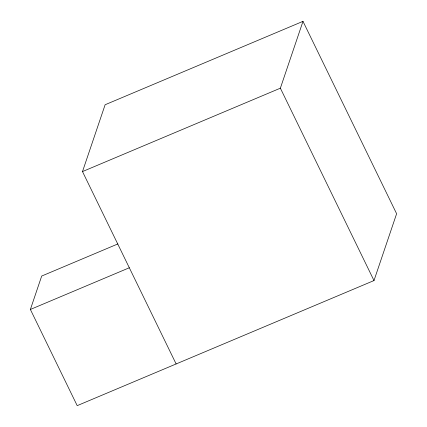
<?xml version="1.0" encoding="UTF-8"?>
<svg xmlns="http://www.w3.org/2000/svg" width="427" height="427" viewBox="0 0 427 427"><rect width="100%" height="100%" fill="white"/><g stroke="black" fill="none" stroke-linecap="round" stroke-linejoin="round"><path stroke-width="0.64" d="M176.132 363.953L82.496 171.574L105.122 104.743L302.989 21.35L396.619 213.73L373.999 280.56L77.196 405.65L30.381 309.463L41.691 276.045L117.889 243.929M373.999 280.56L280.368 88.181L302.989 21.35M82.496 171.574L280.368 88.181M30.381 309.463L129.317 267.766"/></g></svg>
